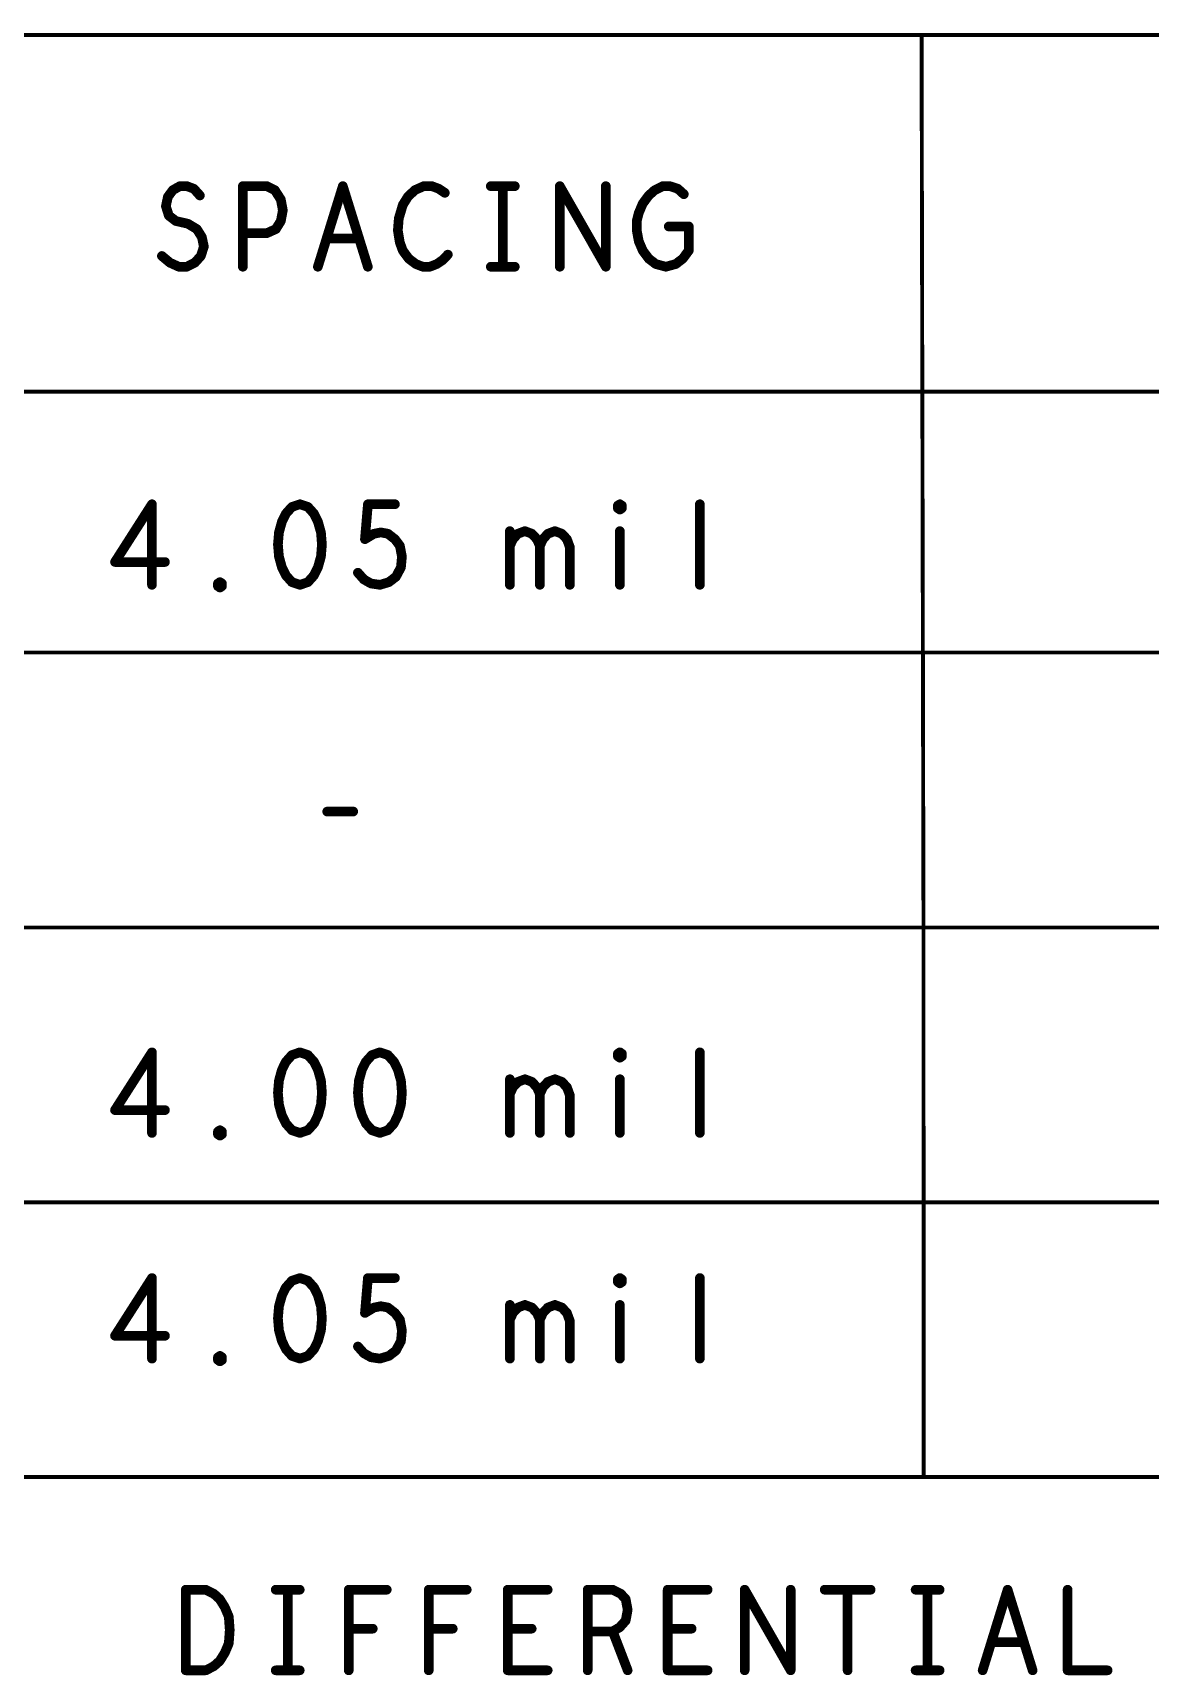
# Model space of a CAD drawing. Extents: x -14.2 to 19.9, y -5.2 to 16.9.
# Drawn here: x -8.513 to -6.781, y -1.246 to 1.301 of the extents above; entities that cross this region are included whole.
import ezdxf

# ---------------------------------------------------------------- set-up
doc = ezdxf.new("R2010")
doc.units = 0
doc.layers.get('0').update_dxf_attribs({"linetype": 'CONTINUOUS'})
doc.layers.add('FAB', color=2, linetype='CONTINUOUS')

# ---------------------------------------------------------------- blocks, each defined once
blk = doc.blocks.new('ROUND_1')
at = {"const_width": 0.003}
blk.add_lwpolyline([(-0.0015, 0, 1), (0.0015, 0, 1)], format="xyb", close=True, dxfattribs=at)
blk = doc.blocks.new('ROUND_105')
at = {"const_width": 0.0075}
blk.add_lwpolyline([(-0.00375, 0, 1), (0.00375, 0, 1)], format="xyb", close=True, dxfattribs=at)

msp = doc.modelspace()

# ---------------------------------------------------------------- linework, layer by layer
at = {"layer": 'FAB'}
for points, const_width in [([(-1.9898, 1.2977), (-12.4148, 1.2977)], 0.006), ([(-7.1349, 1.2981), (-7.1319, -0.0873)], 0.006), ([(-8.2956, 1.0572), (-8.2847, 1.0634)], 0.015), ([(-8.2847, 1.0634), (-8.2739, 1.0634)], 0.015), ([(-8.2739, 1.0634), (-8.263, 1.0593)], 0.015), ([(-8.1871, 0.9384), (-8.1871, 1.0634)], 0.015), ([(-8.1871, 1.0634), (-8.1499, 1.0634)], 0.015), ([(-8.1499, 1.0634), (-8.1375, 1.0572)], 0.015), ([(-8.0708, 0.9384), (-8.0321, 1.0634)], 0.015), ([(-8.0321, 1.0634), (-7.9933, 0.9384)], 0.015), ([(-7.9065, 1.0634), (-7.9205, 1.0572)], 0.015), ([(-7.8941, 1.0634), (-7.9065, 1.0634)], 0.015), ([(-7.8833, 1.0593), (-7.8941, 1.0634)], 0.015), ([(-7.8027, 1.0634), (-7.7655, 1.0634)], 0.015), ([(-7.7841, 1.0634), (-7.7841, 0.9384)], 0.015), ([(-7.6957, 0.9384), (-7.6957, 1.0634)], 0.015), ([(-7.6957, 1.0634), (-7.6244, 0.9384)], 0.015), ([(-7.6244, 0.9384), (-7.6244, 1.0634)], 0.015), ([(-7.5485, 1.0572), (-7.5361, 1.0634)], 0.015), ([(-7.5361, 1.0634), (-7.5252, 1.0634)], 0.015), ([(-7.5252, 1.0634), (-7.5128, 1.0593)], 0.015), ([(-8.3064, 1.0322), (-8.3033, 1.0468)], 0.015), ([(-8.3033, 1.0468), (-8.2956, 1.0572)], 0.015), ([(-8.263, 1.0593), (-8.2537, 1.0489)], 0.015), ([(-8.1375, 1.0572), (-8.1282, 1.0426)], 0.015), ([(-8.1282, 1.0426), (-8.1251, 1.0259)], 0.015), ([(-7.9313, 1.0468), (-7.9391, 1.0343)], 0.015), ([(-7.9205, 1.0572), (-7.9313, 1.0468)], 0.015), ([(-7.874, 1.053), (-7.8833, 1.0593)], 0.015), ([(-7.5671, 1.0364), (-7.5578, 1.0489)], 0.015), ([(-7.5578, 1.0489), (-7.5485, 1.0572)], 0.015), ([(-7.5128, 1.0593), (-7.5035, 1.0509)], 0.015), ([(-8.3018, 1.0176), (-8.3064, 1.0322)], 0.015), ([(-8.2909, 1.0093), (-8.3018, 1.0176)], 0.015), ([(-8.1251, 1.0259), (-8.1282, 1.0093)], 0.015), ([(-7.9453, 1.0134), (-7.9468, 0.9947)], 0.015), ([(-7.9391, 1.0343), (-7.9453, 1.0134)], 0.015), ([(-7.5764, 1.0093), (-7.5733, 1.0218)], 0.015), ([(-7.5733, 1.0218), (-7.5671, 1.0364)], 0.015), ([(-8.2723, 1.0051), (-8.2909, 1.0093)], 0.015), ([(-8.2584, 0.9968), (-8.2723, 1.0051)], 0.015), ([(-8.2506, 0.9843), (-8.2584, 0.9968)], 0.015), ([(-8.1499, 0.9905), (-8.1871, 0.9905)], 0.015), ([(-8.1359, 0.9968), (-8.1499, 0.9905)], 0.015), ([(-8.1282, 1.0093), (-8.1359, 0.9968)], 0.015), ([(-7.9468, 0.9947), (-7.9437, 0.9759)], 0.015), ([(-7.5764, 0.9947), (-7.5764, 1.0093)], 0.015), ([(-7.5733, 0.978), (-7.5764, 0.9947)], 0.015), ([(-7.5268, 1.0009), (-7.4958, 1.0009)], 0.015), ([(-7.4958, 1.0009), (-7.4958, 0.9634)], 0.015), ([(-8.2522, 0.9551), (-8.2475, 0.9697)], 0.015), ([(-8.2475, 0.9697), (-8.2506, 0.9843)], 0.015), ([(-8.0073, 0.9822), (-8.0569, 0.9822)], 0.015), ([(-7.9437, 0.9759), (-7.9391, 0.9634)], 0.015), ([(-7.9391, 0.9634), (-7.9298, 0.9509)], 0.015), ([(-7.5671, 0.9634), (-7.5733, 0.978)], 0.015), ([(-7.5578, 0.9509), (-7.5671, 0.9634)], 0.015), ([(-7.4958, 0.9634), (-7.5051, 0.9509)], 0.015), ([(-8.3126, 0.9551), (-8.3002, 0.9447)], 0.015), ([(-8.3002, 0.9447), (-8.2863, 0.9384)], 0.015), ([(-8.2863, 0.9384), (-8.2739, 0.9384)], 0.015), ([(-8.2739, 0.9384), (-8.2615, 0.9447)], 0.015), ([(-8.2615, 0.9447), (-8.2522, 0.9551)], 0.015), ([(-7.9298, 0.9509), (-7.9189, 0.9426)], 0.015), ([(-7.9189, 0.9426), (-7.9081, 0.9384)], 0.015), ([(-7.9081, 0.9384), (-7.8972, 0.9384)], 0.015), ([(-7.8972, 0.9384), (-7.8864, 0.9426)], 0.015), ([(-7.8864, 0.9426), (-7.8771, 0.9489)], 0.015), ([(-7.8771, 0.9489), (-7.8693, 0.9572)], 0.015), ([(-7.8027, 0.9384), (-7.7655, 0.9384)], 0.015), ([(-7.5469, 0.9426), (-7.5578, 0.9509)], 0.015), ([(-7.5314, 0.9384), (-7.5469, 0.9426)], 0.015), ([(-7.5159, 0.9426), (-7.5314, 0.9384)], 0.015), ([(-7.5051, 0.9509), (-7.5159, 0.9426)], 0.015), ([(-12.4116, 0.7448), (-1.9866, 0.7448)], 0.006), ([(-8.328, 0.5701), (-8.3853, 0.4805)], 0.015), ([(-8.328, 0.4451), (-8.328, 0.5701)], 0.015), ([(-8.1203, 0.5555), (-8.1265, 0.543)], 0.015), ([(-8.111, 0.5659), (-8.1203, 0.5555)], 0.015), ([(-8.0986, 0.5701), (-8.111, 0.5659)], 0.015), ([(-8.0862, 0.5659), (-8.0986, 0.5701)], 0.015), ([(-8.0769, 0.5555), (-8.0862, 0.5659)], 0.015), ([(-8.0707, 0.543), (-8.0769, 0.5555)], 0.015), ([(-7.9978, 0.5159), (-7.9932, 0.5701)], 0.015), ([(-7.9932, 0.5701), (-7.9513, 0.5701)], 0.015), ([(-7.6057, 0.568), (-7.6026, 0.5701)], 0.015), ([(-7.6057, 0.5639), (-7.6057, 0.568)], 0.015), ([(-7.6026, 0.5618), (-7.6057, 0.5639)], 0.015), ([(-7.6026, 0.5701), (-7.5995, 0.568)], 0.015), ([(-7.5995, 0.5639), (-7.6026, 0.5618)], 0.015), ([(-7.5995, 0.568), (-7.5995, 0.5639)], 0.015), ([(-7.4786, 0.4451), (-7.4786, 0.5701)], 0.015), ([(-8.1265, 0.543), (-8.1311, 0.5264)], 0.015), ([(-8.066, 0.5264), (-8.0707, 0.543)], 0.015), ([(-7.7731, 0.4451), (-7.7731, 0.5284)], 0.015), ([(-7.7607, 0.5243), (-7.7498, 0.5284)], 0.015), ([(-7.7498, 0.5284), (-7.739, 0.5243)], 0.015), ([(-7.7142, 0.5243), (-7.7033, 0.5284)], 0.015), ([(-7.7033, 0.5284), (-7.6925, 0.5243)], 0.015), ([(-7.6026, 0.5284), (-7.6026, 0.4451)], 0.015), ([(-8.1311, 0.5264), (-8.1327, 0.5076)], 0.015), ([(-8.1327, 0.5076), (-8.1311, 0.4889)], 0.015), ([(-8.0645, 0.5076), (-8.066, 0.5264)], 0.015), ([(-8.066, 0.4889), (-8.0645, 0.5076)], 0.015), ([(-7.9839, 0.5243), (-7.9978, 0.5159)], 0.015), ([(-7.973, 0.5264), (-7.9839, 0.5243)], 0.015), ([(-7.9622, 0.5243), (-7.973, 0.5264)], 0.015), ([(-7.9513, 0.5159), (-7.9622, 0.5243)], 0.015), ([(-7.9436, 0.5055), (-7.9513, 0.5159)], 0.015), ([(-7.9405, 0.4889), (-7.9436, 0.5055)], 0.015), ([(-7.7731, 0.5055), (-7.7684, 0.5159)], 0.015), ([(-7.7684, 0.5159), (-7.7607, 0.5243)], 0.015), ([(-7.739, 0.5243), (-7.7312, 0.5159)], 0.015), ([(-7.7312, 0.5159), (-7.7266, 0.5055)], 0.015), ([(-7.7266, 0.5055), (-7.7219, 0.5159)], 0.015), ([(-7.7266, 0.5055), (-7.7266, 0.4451)], 0.015), ([(-7.7219, 0.5159), (-7.7142, 0.5243)], 0.015), ([(-7.6925, 0.5243), (-7.6847, 0.5159)], 0.015), ([(-7.6847, 0.5159), (-7.6801, 0.5034)], 0.015), ([(-7.6801, 0.5034), (-7.6801, 0.4451)], 0.015), ([(-8.3853, 0.4805), (-8.3078, 0.4805)], 0.015), ([(-8.1311, 0.4889), (-8.1265, 0.4722)], 0.015), ([(-8.0707, 0.4722), (-8.066, 0.4889)], 0.015), ([(-7.942, 0.4722), (-7.9405, 0.4889)], 0.015), ([(-8.1265, 0.4722), (-8.1203, 0.4597)], 0.015), ([(-8.1203, 0.4597), (-8.111, 0.4493)], 0.015), ([(-8.0862, 0.4493), (-8.0769, 0.4597)], 0.015), ([(-8.0769, 0.4597), (-8.0707, 0.4722)], 0.015), ([(-8.0087, 0.4639), (-7.9994, 0.4534)], 0.015), ([(-7.9994, 0.4534), (-7.9885, 0.4472)], 0.015), ([(-7.9606, 0.4493), (-7.9498, 0.4576)], 0.015), ([(-7.9498, 0.4576), (-7.942, 0.4722)], 0.015), ([(-8.2257, 0.4472), (-8.2226, 0.4493)], 0.015), ([(-8.2257, 0.443), (-8.2257, 0.4472)], 0.015), ([(-8.2226, 0.4409), (-8.2257, 0.443)], 0.015), ([(-8.2226, 0.4493), (-8.2195, 0.4472)], 0.015), ([(-8.2195, 0.443), (-8.2226, 0.4409)], 0.015), ([(-8.2195, 0.4472), (-8.2195, 0.443)], 0.015), ([(-8.111, 0.4493), (-8.0986, 0.4451)], 0.015), ([(-8.0986, 0.4451), (-8.0862, 0.4493)], 0.015), ([(-7.9885, 0.4472), (-7.9746, 0.4451)], 0.015), ([(-7.9746, 0.4451), (-7.9606, 0.4493)], 0.015), ([(-12.4126, 0.3401), (-1.9876, 0.3401)], 0.006), ([(-8.0563, 0.0935), (-8.016, 0.0935)], 0.015), ([(-12.4174, -0.0864), (-1.9874, -0.0864)], 0.006), ([(-7.1319, -0.0873), (-7.1316, -0.9385)], 0.006), ([(-8.328, -0.2799), (-8.3853, -0.3695)], 0.015), ([(-8.328, -0.4049), (-8.328, -0.2799)], 0.015), ([(-8.111, -0.2841), (-8.1203, -0.2945)], 0.015), ([(-8.0986, -0.2799), (-8.111, -0.2841)], 0.015), ([(-8.0862, -0.2841), (-8.0986, -0.2799)], 0.015), ([(-8.0769, -0.2945), (-8.0862, -0.2841)], 0.015), ([(-7.987, -0.2841), (-7.9963, -0.2945)], 0.015), ([(-7.9746, -0.2799), (-7.987, -0.2841)], 0.015), ([(-7.9622, -0.2841), (-7.9746, -0.2799)], 0.015), ([(-7.9529, -0.2945), (-7.9622, -0.2841)], 0.015), ([(-7.6057, -0.282), (-7.6026, -0.2799)], 0.015), ([(-7.6057, -0.2861), (-7.6057, -0.282)], 0.015), ([(-7.6026, -0.2882), (-7.6057, -0.2861)], 0.015), ([(-7.6026, -0.2799), (-7.5995, -0.282)], 0.015), ([(-7.5995, -0.2861), (-7.6026, -0.2882)], 0.015), ([(-7.5995, -0.282), (-7.5995, -0.2861)], 0.015), ([(-7.4786, -0.4049), (-7.4786, -0.2799)], 0.015), ([(-8.1265, -0.307), (-8.1311, -0.3236)], 0.015), ([(-8.1203, -0.2945), (-8.1265, -0.307)], 0.015), ([(-8.0707, -0.307), (-8.0769, -0.2945)], 0.015), ([(-8.066, -0.3236), (-8.0707, -0.307)], 0.015), ([(-8.0025, -0.307), (-8.0071, -0.3236)], 0.015), ([(-7.9963, -0.2945), (-8.0025, -0.307)], 0.015), ([(-7.9467, -0.307), (-7.9529, -0.2945)], 0.015), ([(-7.942, -0.3236), (-7.9467, -0.307)], 0.015), ([(-8.1311, -0.3236), (-8.1327, -0.3424)], 0.015), ([(-8.0645, -0.3424), (-8.066, -0.3236)], 0.015), ([(-8.0071, -0.3236), (-8.0087, -0.3424)], 0.015), ([(-7.9405, -0.3424), (-7.942, -0.3236)], 0.015), ([(-7.7731, -0.4049), (-7.7731, -0.3216)], 0.015), ([(-7.7731, -0.3445), (-7.7684, -0.3341)], 0.015), ([(-7.7684, -0.3341), (-7.7607, -0.3257)], 0.015), ([(-7.7607, -0.3257), (-7.7498, -0.3216)], 0.015), ([(-7.7498, -0.3216), (-7.739, -0.3257)], 0.015), ([(-7.739, -0.3257), (-7.7312, -0.3341)], 0.015), ([(-7.7312, -0.3341), (-7.7266, -0.3445)], 0.015), ([(-7.7266, -0.3445), (-7.7219, -0.3341)], 0.015), ([(-7.7219, -0.3341), (-7.7142, -0.3257)], 0.015), ([(-7.7142, -0.3257), (-7.7033, -0.3216)], 0.015), ([(-7.7033, -0.3216), (-7.6925, -0.3257)], 0.015), ([(-7.6925, -0.3257), (-7.6847, -0.3341)], 0.015), ([(-7.6847, -0.3341), (-7.6801, -0.3466)], 0.015), ([(-7.6026, -0.3216), (-7.6026, -0.4049)], 0.015), ([(-8.1327, -0.3424), (-8.1311, -0.3611)], 0.015), ([(-8.1311, -0.3611), (-8.1265, -0.3778)], 0.015), ([(-8.0707, -0.3778), (-8.066, -0.3611)], 0.015), ([(-8.066, -0.3611), (-8.0645, -0.3424)], 0.015), ([(-8.0087, -0.3424), (-8.0071, -0.3611)], 0.015), ([(-8.0071, -0.3611), (-8.0025, -0.3778)], 0.015), ([(-7.9467, -0.3778), (-7.942, -0.3611)], 0.015), ([(-7.942, -0.3611), (-7.9405, -0.3424)], 0.015), ([(-7.7266, -0.3445), (-7.7266, -0.4049)], 0.015), ([(-7.6801, -0.3466), (-7.6801, -0.4049)], 0.015), ([(-8.3853, -0.3695), (-8.3078, -0.3695)], 0.015), ([(-8.1265, -0.3778), (-8.1203, -0.3903)], 0.015), ([(-8.0769, -0.3903), (-8.0707, -0.3778)], 0.015), ([(-8.0025, -0.3778), (-7.9963, -0.3903)], 0.015), ([(-7.9529, -0.3903), (-7.9467, -0.3778)], 0.015), ([(-8.2257, -0.4028), (-8.2226, -0.4007)], 0.015), ([(-8.2257, -0.407), (-8.2257, -0.4028)], 0.015), ([(-8.2226, -0.4091), (-8.2257, -0.407)], 0.015), ([(-8.2226, -0.4007), (-8.2195, -0.4028)], 0.015), ([(-8.2195, -0.407), (-8.2226, -0.4091)], 0.015), ([(-8.2195, -0.4028), (-8.2195, -0.407)], 0.015), ([(-8.1203, -0.3903), (-8.111, -0.4007)], 0.015), ([(-8.111, -0.4007), (-8.0986, -0.4049)], 0.015), ([(-8.0986, -0.4049), (-8.0862, -0.4007)], 0.015), ([(-8.0862, -0.4007), (-8.0769, -0.3903)], 0.015), ([(-7.9963, -0.3903), (-7.987, -0.4007)], 0.015), ([(-7.987, -0.4007), (-7.9746, -0.4049)], 0.015), ([(-7.9746, -0.4049), (-7.9622, -0.4007)], 0.015), ([(-7.9622, -0.4007), (-7.9529, -0.3903)], 0.015), ([(-12.4174, -0.5124), (-1.9924, -0.5124)], 0.006), ([(-8.328, -0.6299), (-8.3853, -0.7195)], 0.015), ([(-8.328, -0.7549), (-8.328, -0.6299)], 0.015), ([(-8.111, -0.6341), (-8.1203, -0.6445)], 0.015), ([(-8.0986, -0.6299), (-8.111, -0.6341)], 0.015), ([(-8.0862, -0.6341), (-8.0986, -0.6299)], 0.015), ([(-8.0769, -0.6445), (-8.0862, -0.6341)], 0.015), ([(-7.9978, -0.6841), (-7.9932, -0.6299)], 0.015), ([(-7.9932, -0.6299), (-7.9513, -0.6299)], 0.015), ([(-7.6057, -0.632), (-7.6026, -0.6299)], 0.015), ([(-7.6057, -0.6361), (-7.6057, -0.632)], 0.015), ([(-7.6026, -0.6382), (-7.6057, -0.6361)], 0.015), ([(-7.6026, -0.6299), (-7.5995, -0.632)], 0.015), ([(-7.5995, -0.6361), (-7.6026, -0.6382)], 0.015), ([(-7.5995, -0.632), (-7.5995, -0.6361)], 0.015), ([(-7.4786, -0.7549), (-7.4786, -0.6299)], 0.015), ([(-8.1265, -0.657), (-8.1311, -0.6736)], 0.015), ([(-8.1203, -0.6445), (-8.1265, -0.657)], 0.015), ([(-8.0707, -0.657), (-8.0769, -0.6445)], 0.015), ([(-8.066, -0.6736), (-8.0707, -0.657)], 0.015), ([(-8.1311, -0.6736), (-8.1327, -0.6924)], 0.015), ([(-8.1327, -0.6924), (-8.1311, -0.7111)], 0.015), ([(-8.0645, -0.6924), (-8.066, -0.6736)], 0.015), ([(-8.066, -0.7111), (-8.0645, -0.6924)], 0.015), ([(-7.9839, -0.6757), (-7.9978, -0.6841)], 0.015), ([(-7.973, -0.6736), (-7.9839, -0.6757)], 0.015), ([(-7.9622, -0.6757), (-7.973, -0.6736)], 0.015), ([(-7.9513, -0.6841), (-7.9622, -0.6757)], 0.015), ([(-7.9436, -0.6945), (-7.9513, -0.6841)], 0.015), ([(-7.9405, -0.7111), (-7.9436, -0.6945)], 0.015), ([(-7.7731, -0.7549), (-7.7731, -0.6716)], 0.015), ([(-7.7731, -0.6945), (-7.7684, -0.6841)], 0.015), ([(-7.7684, -0.6841), (-7.7607, -0.6757)], 0.015), ([(-7.7607, -0.6757), (-7.7498, -0.6716)], 0.015), ([(-7.7498, -0.6716), (-7.739, -0.6757)], 0.015), ([(-7.739, -0.6757), (-7.7312, -0.6841)], 0.015), ([(-7.7312, -0.6841), (-7.7266, -0.6945)], 0.015), ([(-7.7266, -0.6945), (-7.7219, -0.6841)], 0.015), ([(-7.7266, -0.6945), (-7.7266, -0.7549)], 0.015), ([(-7.7219, -0.6841), (-7.7142, -0.6757)], 0.015), ([(-7.7142, -0.6757), (-7.7033, -0.6716)], 0.015), ([(-7.7033, -0.6716), (-7.6925, -0.6757)], 0.015), ([(-7.6925, -0.6757), (-7.6847, -0.6841)], 0.015), ([(-7.6847, -0.6841), (-7.6801, -0.6966)], 0.015), ([(-7.6026, -0.6716), (-7.6026, -0.7549)], 0.015), ([(-8.3853, -0.7195), (-8.3078, -0.7195)], 0.015), ([(-8.1311, -0.7111), (-8.1265, -0.7278)], 0.015), ([(-8.0707, -0.7278), (-8.066, -0.7111)], 0.015), ([(-7.942, -0.7278), (-7.9405, -0.7111)], 0.015), ([(-7.6801, -0.6966), (-7.6801, -0.7549)], 0.015), ([(-8.1265, -0.7278), (-8.1203, -0.7403)], 0.015), ([(-8.1203, -0.7403), (-8.111, -0.7507)], 0.015), ([(-8.0862, -0.7507), (-8.0769, -0.7403)], 0.015), ([(-8.0769, -0.7403), (-8.0707, -0.7278)], 0.015), ([(-8.0087, -0.7361), (-7.9994, -0.7466)], 0.015), ([(-7.9606, -0.7507), (-7.9498, -0.7424)], 0.015), ([(-7.9498, -0.7424), (-7.942, -0.7278)], 0.015), ([(-8.2257, -0.7528), (-8.2226, -0.7507)], 0.015), ([(-8.2257, -0.757), (-8.2257, -0.7528)], 0.015), ([(-8.2226, -0.7591), (-8.2257, -0.757)], 0.015), ([(-8.2226, -0.7507), (-8.2195, -0.7528)], 0.015), ([(-8.2195, -0.757), (-8.2226, -0.7591)], 0.015), ([(-8.2195, -0.7528), (-8.2195, -0.757)], 0.015), ([(-8.111, -0.7507), (-8.0986, -0.7549)], 0.015), ([(-8.0986, -0.7549), (-8.0862, -0.7507)], 0.015), ([(-7.9994, -0.7466), (-7.9885, -0.7528)], 0.015), ([(-7.9885, -0.7528), (-7.9746, -0.7549)], 0.015), ([(-7.9746, -0.7549), (-7.9606, -0.7507)], 0.015), ([(-12.4144, -0.9384), (-1.9874, -0.9384)], 0.006), ([(-8.2756, -1.2383), (-8.2756, -1.1133)], 0.015), ([(-8.2756, -1.1133), (-8.2446, -1.1133)], 0.015), ([(-8.2446, -1.1133), (-8.2322, -1.1195)], 0.015), ([(-8.2322, -1.1195), (-8.2229, -1.1279)], 0.015), ([(-8.2229, -1.1279), (-8.2151, -1.1404)], 0.015), ([(-8.1361, -1.1133), (-8.0989, -1.1133)], 0.015), ([(-8.1175, -1.1133), (-8.1175, -1.2383)], 0.015), ([(-8.0229, -1.2383), (-8.0229, -1.1133)], 0.015), ([(-8.0229, -1.1133), (-7.964, -1.1133)], 0.015), ([(-7.8989, -1.2383), (-7.8989, -1.1133)], 0.015), ([(-7.8989, -1.1133), (-7.84, -1.1133)], 0.015), ([(-7.7765, -1.2383), (-7.7765, -1.1133)], 0.015), ([(-7.7765, -1.1133), (-7.7145, -1.1133)], 0.015), ([(-7.6525, -1.2383), (-7.6525, -1.1133)], 0.015), ([(-7.6525, -1.1133), (-7.6137, -1.1133)], 0.015), ([(-7.6137, -1.1133), (-7.6013, -1.1195)], 0.015), ([(-7.6013, -1.1195), (-7.5936, -1.1279)], 0.015), ([(-7.5936, -1.1279), (-7.5905, -1.1445)], 0.015), ([(-7.5285, -1.2383), (-7.5285, -1.1133)], 0.015), ([(-7.5285, -1.1133), (-7.4665, -1.1133)], 0.015), ([(-7.4091, -1.2383), (-7.4091, -1.1133)], 0.015), ([(-7.4091, -1.1133), (-7.3378, -1.2383)], 0.015), ([(-7.3378, -1.2383), (-7.3378, -1.1133)], 0.015), ([(-7.2851, -1.1133), (-7.2138, -1.1133)], 0.015), ([(-7.2495, -1.1133), (-7.2495, -1.2383)], 0.015), ([(-7.1441, -1.1133), (-7.1069, -1.1133)], 0.015), ([(-7.1255, -1.1133), (-7.1255, -1.2383)], 0.015), ([(-7.0402, -1.2383), (-7.0015, -1.1133)], 0.015), ([(-7.0015, -1.1133), (-6.9627, -1.2383)], 0.015), ([(-6.9085, -1.1133), (-6.9085, -1.2383)], 0.015), ([(-8.2151, -1.1404), (-8.2089, -1.1549)], 0.015), ([(-7.5905, -1.1445), (-7.5936, -1.1612)], 0.015), ([(-8.2089, -1.1549), (-8.2074, -1.1758)], 0.015), ([(-8.2074, -1.1758), (-8.2089, -1.1966)], 0.015), ([(-7.9857, -1.1737), (-8.0229, -1.1737)], 0.015), ([(-7.8617, -1.1737), (-7.8989, -1.1737)], 0.015), ([(-7.7393, -1.1737), (-7.7765, -1.1737)], 0.015), ([(-7.6137, -1.1779), (-7.6525, -1.1779)], 0.015), ([(-7.6029, -1.1716), (-7.6137, -1.1779)], 0.015), ([(-7.6137, -1.1779), (-7.5905, -1.2383)], 0.015), ([(-7.5936, -1.1612), (-7.6029, -1.1716)], 0.015), ([(-7.4913, -1.1737), (-7.5285, -1.1737)], 0.015), ([(-8.2089, -1.1966), (-8.2151, -1.2112)], 0.015), ([(-6.9767, -1.1945), (-7.0263, -1.1945)], 0.015), ([(-8.2229, -1.2237), (-8.2322, -1.232)], 0.015), ([(-8.2151, -1.2112), (-8.2229, -1.2237)], 0.015), ([(-8.2446, -1.2383), (-8.2756, -1.2383)], 0.015), ([(-8.2322, -1.232), (-8.2446, -1.2383)], 0.015), ([(-8.1361, -1.2383), (-8.0989, -1.2383)], 0.015), ([(-7.7145, -1.2383), (-7.7765, -1.2383)], 0.015), ([(-7.4665, -1.2383), (-7.5285, -1.2383)], 0.015), ([(-7.1441, -1.2383), (-7.1069, -1.2383)], 0.015), ([(-6.9085, -1.2383), (-6.8465, -1.2383)], 0.015)]:
    msp.add_lwpolyline(points, dxfattribs=dict(at, const_width=const_width))

# ---------------------------------------------------------------- block references
for name, p in [('ROUND_1', (-7.1349, 1.2981)), ('ROUND_105', (-8.2847, 1.0634)), ('ROUND_105', (-8.2847, 1.0634)), ('ROUND_105', (-8.2739, 1.0634)), ('ROUND_105', (-8.2739, 1.0634)), ('ROUND_105', (-8.1871, 1.0634)), ('ROUND_105', (-8.1871, 1.0634)), ('ROUND_105', (-8.1499, 1.0634)), ('ROUND_105', (-8.1499, 1.0634)), ('ROUND_105', (-8.0321, 1.0634)), ('ROUND_105', (-8.0321, 1.0634)), ('ROUND_105', (-7.9065, 1.0634)), ('ROUND_105', (-7.9065, 1.0634)), ('ROUND_105', (-7.8941, 1.0634)), ('ROUND_105', (-7.8941, 1.0634)), ('ROUND_105', (-7.8027, 1.0634)), ('ROUND_105', (-7.7841, 1.0634)), ('ROUND_105', (-7.7655, 1.0634)), ('ROUND_105', (-7.6957, 1.0634)), ('ROUND_105', (-7.6957, 1.0634)), ('ROUND_105', (-7.6244, 1.0634)), ('ROUND_105', (-7.5361, 1.0634)), ('ROUND_105', (-7.5361, 1.0634)), ('ROUND_105', (-7.5252, 1.0634)), ('ROUND_105', (-7.5252, 1.0634)), ('ROUND_105', (-8.3033, 1.0468)), ('ROUND_105', (-8.3033, 1.0468)), ('ROUND_105', (-8.2956, 1.0572)), ('ROUND_105', (-8.2956, 1.0572)), ('ROUND_105', (-8.263, 1.0593)), ('ROUND_105', (-8.263, 1.0593)), ('ROUND_105', (-8.2537, 1.0489)), ('ROUND_105', (-8.1375, 1.0572)), ('ROUND_105', (-8.1375, 1.0572)), ('ROUND_105', (-8.1282, 1.0426)), ('ROUND_105', (-8.1282, 1.0426)), ('ROUND_105', (-7.9313, 1.0468)), ('ROUND_105', (-7.9313, 1.0468)), ('ROUND_105', (-7.9205, 1.0572)), ('ROUND_105', (-7.9205, 1.0572)), ('ROUND_105', (-7.8833, 1.0593)), ('ROUND_105', (-7.8833, 1.0593)), ('ROUND_105', (-7.874, 1.053)), ('ROUND_105', (-7.5578, 1.0489)), ('ROUND_105', (-7.5578, 1.0489)), ('ROUND_105', (-7.5485, 1.0572)), ('ROUND_105', (-7.5485, 1.0572)), ('ROUND_105', (-7.5128, 1.0593)), ('ROUND_105', (-7.5128, 1.0593)), ('ROUND_105', (-7.5035, 1.0509)), ('ROUND_105', (-8.3064, 1.0322)), ('ROUND_105', (-8.3064, 1.0322)), ('ROUND_105', (-8.3018, 1.0176)), ('ROUND_105', (-8.3018, 1.0176)), ('ROUND_105', (-8.1251, 1.0259)), ('ROUND_105', (-8.1251, 1.0259)), ('ROUND_105', (-7.9453, 1.0134)), ('ROUND_105', (-7.9453, 1.0134)), ('ROUND_105', (-7.9391, 1.0343)), ('ROUND_105', (-7.9391, 1.0343)), ('ROUND_105', (-7.5733, 1.0218)), ('ROUND_105', (-7.5733, 1.0218)), ('ROUND_105', (-7.5671, 1.0364)), ('ROUND_105', (-7.5671, 1.0364)), ('ROUND_105', (-8.2909, 1.0093)), ('ROUND_105', (-8.2909, 1.0093)), ('ROUND_105', (-8.2723, 1.0051)), ('ROUND_105', (-8.2723, 1.0051)), ('ROUND_105', (-8.2584, 0.9968)), ('ROUND_105', (-8.2584, 0.9968)), ('ROUND_105', (-8.1871, 0.9905)), ('ROUND_105', (-8.1499, 0.9905)), ('ROUND_105', (-8.1499, 0.9905)), ('ROUND_105', (-8.1359, 0.9968)), ('ROUND_105', (-8.1359, 0.9968)), ('ROUND_105', (-8.1282, 1.0093)), ('ROUND_105', (-8.1282, 1.0093)), ('ROUND_105', (-7.9468, 0.9947)), ('ROUND_105', (-7.9468, 0.9947)), ('ROUND_105', (-7.5764, 1.0093)), ('ROUND_105', (-7.5764, 1.0093)), ('ROUND_105', (-7.5764, 0.9947)), ('ROUND_105', (-7.5764, 0.9947)), ('ROUND_105', (-7.5268, 1.0009)), ('ROUND_105', (-7.4958, 1.0009)), ('ROUND_105', (-7.4958, 1.0009)), ('ROUND_105', (-8.2506, 0.9843)), ('ROUND_105', (-8.2506, 0.9843)), ('ROUND_105', (-8.2475, 0.9697)), ('ROUND_105', (-8.2475, 0.9697)), ('ROUND_105', (-8.0569, 0.9822)), ('ROUND_105', (-8.0073, 0.9822)), ('ROUND_105', (-7.9437, 0.9759)), ('ROUND_105', (-7.9437, 0.9759)), ('ROUND_105', (-7.9391, 0.9634)), ('ROUND_105', (-7.9391, 0.9634)), ('ROUND_105', (-7.5733, 0.978)), ('ROUND_105', (-7.5733, 0.978)), ('ROUND_105', (-7.5671, 0.9634)), ('ROUND_105', (-7.5671, 0.9634)), ('ROUND_105', (-7.4958, 0.9634)), ('ROUND_105', (-7.4958, 0.9634)), ('ROUND_105', (-8.3126, 0.9551)), ('ROUND_105', (-8.3002, 0.9447)), ('ROUND_105', (-8.3002, 0.9447)), ('ROUND_105', (-8.2863, 0.9384)), ('ROUND_105', (-8.2863, 0.9384)), ('ROUND_105', (-8.2739, 0.9384)), ('ROUND_105', (-8.2739, 0.9384)), ('ROUND_105', (-8.2615, 0.9447)), ('ROUND_105', (-8.2615, 0.9447)), ('ROUND_105', (-8.2522, 0.9551)), ('ROUND_105', (-8.2522, 0.9551)), ('ROUND_105', (-8.1871, 0.9384)), ('ROUND_105', (-8.0708, 0.9384)), ('ROUND_105', (-7.9933, 0.9384)), ('ROUND_105', (-7.9298, 0.9509)), ('ROUND_105', (-7.9298, 0.9509)), ('ROUND_105', (-7.9189, 0.9426)), ('ROUND_105', (-7.9189, 0.9426)), ('ROUND_105', (-7.9081, 0.9384)), ('ROUND_105', (-7.9081, 0.9384)), ('ROUND_105', (-7.8972, 0.9384)), ('ROUND_105', (-7.8972, 0.9384)), ('ROUND_105', (-7.8864, 0.9426)), ('ROUND_105', (-7.8864, 0.9426)), ('ROUND_105', (-7.8771, 0.9489)), ('ROUND_105', (-7.8771, 0.9489)), ('ROUND_105', (-7.8693, 0.9572)), ('ROUND_105', (-7.8027, 0.9384)), ('ROUND_105', (-7.7841, 0.9384)), ('ROUND_105', (-7.7655, 0.9384)), ('ROUND_105', (-7.6957, 0.9384)), ('ROUND_105', (-7.6244, 0.9384)), ('ROUND_105', (-7.6244, 0.9384)), ('ROUND_105', (-7.5578, 0.9509)), ('ROUND_105', (-7.5578, 0.9509)), ('ROUND_105', (-7.5469, 0.9426)), ('ROUND_105', (-7.5469, 0.9426)), ('ROUND_105', (-7.5314, 0.9384)), ('ROUND_105', (-7.5314, 0.9384)), ('ROUND_105', (-7.5159, 0.9426)), ('ROUND_105', (-7.5159, 0.9426)), ('ROUND_105', (-7.5051, 0.9509)), ('ROUND_105', (-7.5051, 0.9509)), ('ROUND_105', (-8.328, 0.5701)), ('ROUND_105', (-8.328, 0.5701)), ('ROUND_105', (-8.1203, 0.5555)), ('ROUND_105', (-8.1203, 0.5555)), ('ROUND_105', (-8.111, 0.5659)), ('ROUND_105', (-8.111, 0.5659)), ('ROUND_105', (-8.0986, 0.5701)), ('ROUND_105', (-8.0986, 0.5701)), ('ROUND_105', (-8.0862, 0.5659)), ('ROUND_105', (-8.0862, 0.5659)), ('ROUND_105', (-8.0769, 0.5555)), ('ROUND_105', (-8.0769, 0.5555)), ('ROUND_105', (-7.9932, 0.5701)), ('ROUND_105', (-7.9932, 0.5701)), ('ROUND_105', (-7.9513, 0.5701)), ('ROUND_105', (-7.6057, 0.568)), ('ROUND_105', (-7.6057, 0.568)), ('ROUND_105', (-7.6057, 0.5639)), ('ROUND_105', (-7.6057, 0.5639)), ('ROUND_105', (-7.6026, 0.5701)), ('ROUND_105', (-7.6026, 0.5701)), ('ROUND_105', (-7.6026, 0.5618)), ('ROUND_105', (-7.6026, 0.5618)), ('ROUND_105', (-7.5995, 0.568)), ('ROUND_105', (-7.5995, 0.568)), ('ROUND_105', (-7.5995, 0.5639)), ('ROUND_105', (-7.5995, 0.5639)), ('ROUND_105', (-7.4786, 0.5701)), ('ROUND_105', (-8.1265, 0.543)), ('ROUND_105', (-8.1265, 0.543)), ('ROUND_105', (-8.0707, 0.543)), ('ROUND_105', (-8.0707, 0.543)), ('ROUND_105', (-7.7731, 0.5284)), ('ROUND_105', (-7.7498, 0.5284)), ('ROUND_105', (-7.7498, 0.5284)), ('ROUND_105', (-7.7033, 0.5284)), ('ROUND_105', (-7.7033, 0.5284)), ('ROUND_105', (-7.6026, 0.5284)), ('ROUND_105', (-8.1327, 0.5076)), ('ROUND_105', (-8.1327, 0.5076)), ('ROUND_105', (-8.1311, 0.5264)), ('ROUND_105', (-8.1311, 0.5264)), ('ROUND_105', (-8.066, 0.5264)), ('ROUND_105', (-8.066, 0.5264)), ('ROUND_105', (-8.0645, 0.5076)), ('ROUND_105', (-8.0645, 0.5076)), ('ROUND_105', (-7.9978, 0.5159)), ('ROUND_105', (-7.9978, 0.5159)), ('ROUND_105', (-7.9839, 0.5243)), ('ROUND_105', (-7.9839, 0.5243)), ('ROUND_105', (-7.973, 0.5264)), ('ROUND_105', (-7.973, 0.5264)), ('ROUND_105', (-7.9622, 0.5243)), ('ROUND_105', (-7.9622, 0.5243)), ('ROUND_105', (-7.9513, 0.5159)), ('ROUND_105', (-7.9513, 0.5159)), ('ROUND_105', (-7.9436, 0.5055)), ('ROUND_105', (-7.9436, 0.5055)), ('ROUND_105', (-7.7731, 0.5055)), ('ROUND_105', (-7.7684, 0.5159)), ('ROUND_105', (-7.7684, 0.5159)), ('ROUND_105', (-7.7607, 0.5243)), ('ROUND_105', (-7.7607, 0.5243)), ('ROUND_105', (-7.739, 0.5243)), ('ROUND_105', (-7.739, 0.5243)), ('ROUND_105', (-7.7312, 0.5159)), ('ROUND_105', (-7.7312, 0.5159)), ('ROUND_105', (-7.7266, 0.5055)), ('ROUND_105', (-7.7266, 0.5055)), ('ROUND_105', (-7.7266, 0.5055)), ('ROUND_105', (-7.7219, 0.5159)), ('ROUND_105', (-7.7219, 0.5159)), ('ROUND_105', (-7.7142, 0.5243)), ('ROUND_105', (-7.7142, 0.5243)), ('ROUND_105', (-7.6925, 0.5243)), ('ROUND_105', (-7.6925, 0.5243)), ('ROUND_105', (-7.6847, 0.5159)), ('ROUND_105', (-7.6847, 0.5159)), ('ROUND_105', (-7.6801, 0.5034)), ('ROUND_105', (-7.6801, 0.5034)), ('ROUND_105', (-8.3853, 0.4805)), ('ROUND_105', (-8.3853, 0.4805)), ('ROUND_105', (-8.3078, 0.4805)), ('ROUND_105', (-8.1311, 0.4889)), ('ROUND_105', (-8.1311, 0.4889)), ('ROUND_105', (-8.066, 0.4889)), ('ROUND_105', (-8.066, 0.4889)), ('ROUND_105', (-7.9405, 0.4889)), ('ROUND_105', (-7.9405, 0.4889)), ('ROUND_105', (-8.1265, 0.4722)), ('ROUND_105', (-8.1265, 0.4722)), ('ROUND_105', (-8.1203, 0.4597)), ('ROUND_105', (-8.1203, 0.4597)), ('ROUND_105', (-8.0769, 0.4597)), ('ROUND_105', (-8.0769, 0.4597)), ('ROUND_105', (-8.0707, 0.4722)), ('ROUND_105', (-8.0707, 0.4722)), ('ROUND_105', (-8.0087, 0.4639)), ('ROUND_105', (-7.9994, 0.4534)), ('ROUND_105', (-7.9994, 0.4534)), ('ROUND_105', (-7.9498, 0.4576)), ('ROUND_105', (-7.9498, 0.4576)), ('ROUND_105', (-7.942, 0.4722)), ('ROUND_105', (-7.942, 0.4722)), ('ROUND_105', (-8.328, 0.4451)), ('ROUND_105', (-8.2257, 0.4472)), ('ROUND_105', (-8.2257, 0.4472)), ('ROUND_105', (-8.2257, 0.443)), ('ROUND_105', (-8.2257, 0.443)), ('ROUND_105', (-8.2226, 0.4493)), ('ROUND_105', (-8.2226, 0.4493)), ('ROUND_105', (-8.2226, 0.4409)), ('ROUND_105', (-8.2226, 0.4409)), ('ROUND_105', (-8.2195, 0.4472)), ('ROUND_105', (-8.2195, 0.4472)), ('ROUND_105', (-8.2195, 0.443)), ('ROUND_105', (-8.2195, 0.443)), ('ROUND_105', (-8.111, 0.4493)), ('ROUND_105', (-8.111, 0.4493)), ('ROUND_105', (-8.0986, 0.4451)), ('ROUND_105', (-8.0986, 0.4451)), ('ROUND_105', (-8.0862, 0.4493)), ('ROUND_105', (-8.0862, 0.4493)), ('ROUND_105', (-7.9885, 0.4472)), ('ROUND_105', (-7.9885, 0.4472)), ('ROUND_105', (-7.9746, 0.4451)), ('ROUND_105', (-7.9746, 0.4451)), ('ROUND_105', (-7.9606, 0.4493)), ('ROUND_105', (-7.9606, 0.4493)), ('ROUND_105', (-7.7731, 0.4451)), ('ROUND_105', (-7.7266, 0.4451)), ('ROUND_105', (-7.6801, 0.4451)), ('ROUND_105', (-7.6026, 0.4451)), ('ROUND_105', (-7.4786, 0.4451)), ('ROUND_105', (-8.0563, 0.0935)), ('ROUND_105', (-8.016, 0.0935)), ('ROUND_1', (-7.1319, -0.0873)), ('ROUND_1', (-7.1319, -0.0873)), ('ROUND_105', (-8.328, -0.2799)), ('ROUND_105', (-8.328, -0.2799)), ('ROUND_105', (-8.111, -0.2841)), ('ROUND_105', (-8.111, -0.2841)), ('ROUND_105', (-8.0986, -0.2799)), ('ROUND_105', (-8.0986, -0.2799)), ('ROUND_105', (-8.0862, -0.2841)), ('ROUND_105', (-8.0862, -0.2841)), ('ROUND_105', (-7.987, -0.2841)), ('ROUND_105', (-7.987, -0.2841)), ('ROUND_105', (-7.9746, -0.2799)), ('ROUND_105', (-7.9746, -0.2799)), ('ROUND_105', (-7.9622, -0.2841)), ('ROUND_105', (-7.9622, -0.2841)), ('ROUND_105', (-7.6057, -0.282)), ('ROUND_105', (-7.6057, -0.282)), ('ROUND_105', (-7.6057, -0.2861)), ('ROUND_105', (-7.6057, -0.2861)), ('ROUND_105', (-7.6026, -0.2799)), ('ROUND_105', (-7.6026, -0.2799)), ('ROUND_105', (-7.5995, -0.282)), ('ROUND_105', (-7.5995, -0.282)), ('ROUND_105', (-7.5995, -0.2861)), ('ROUND_105', (-7.5995, -0.2861)), ('ROUND_105', (-7.4786, -0.2799)), ('ROUND_105', (-8.1265, -0.307)), ('ROUND_105', (-8.1265, -0.307)), ('ROUND_105', (-8.1203, -0.2945)), ('ROUND_105', (-8.1203, -0.2945)), ('ROUND_105', (-8.0769, -0.2945)), ('ROUND_105', (-8.0769, -0.2945)), ('ROUND_105', (-8.0707, -0.307)), ('ROUND_105', (-8.0707, -0.307)), ('ROUND_105', (-8.0025, -0.307)), ('ROUND_105', (-8.0025, -0.307)), ('ROUND_105', (-7.9963, -0.2945)), ('ROUND_105', (-7.9963, -0.2945)), ('ROUND_105', (-7.9529, -0.2945)), ('ROUND_105', (-7.9529, -0.2945)), ('ROUND_105', (-7.9467, -0.307)), ('ROUND_105', (-7.9467, -0.307)), ('ROUND_105', (-7.6026, -0.2882)), ('ROUND_105', (-7.6026, -0.2882)), ('ROUND_105', (-8.1311, -0.3236)), ('ROUND_105', (-8.1311, -0.3236)), ('ROUND_105', (-8.066, -0.3236)), ('ROUND_105', (-8.066, -0.3236)), ('ROUND_105', (-8.0071, -0.3236)), ('ROUND_105', (-8.0071, -0.3236)), ('ROUND_105', (-7.942, -0.3236)), ('ROUND_105', (-7.942, -0.3236)), ('ROUND_105', (-7.7731, -0.3216)), ('ROUND_105', (-7.7684, -0.3341)), ('ROUND_105', (-7.7684, -0.3341)), ('ROUND_105', (-7.7607, -0.3257)), ('ROUND_105', (-7.7607, -0.3257)), ('ROUND_105', (-7.7498, -0.3216)), ('ROUND_105', (-7.7498, -0.3216)), ('ROUND_105', (-7.739, -0.3257)), ('ROUND_105', (-7.739, -0.3257)), ('ROUND_105', (-7.7312, -0.3341)), ('ROUND_105', (-7.7312, -0.3341)), ('ROUND_105', (-7.7219, -0.3341)), ('ROUND_105', (-7.7219, -0.3341)), ('ROUND_105', (-7.7142, -0.3257)), ('ROUND_105', (-7.7142, -0.3257)), ('ROUND_105', (-7.7033, -0.3216)), ('ROUND_105', (-7.7033, -0.3216)), ('ROUND_105', (-7.6925, -0.3257)), ('ROUND_105', (-7.6925, -0.3257)), ('ROUND_105', (-7.6847, -0.3341)), ('ROUND_105', (-7.6847, -0.3341)), ('ROUND_105', (-7.6026, -0.3216)), ('ROUND_105', (-8.1327, -0.3424)), ('ROUND_105', (-8.1327, -0.3424)), ('ROUND_105', (-8.1311, -0.3611)), ('ROUND_105', (-8.1311, -0.3611)), ('ROUND_105', (-8.066, -0.3611)), ('ROUND_105', (-8.066, -0.3611)), ('ROUND_105', (-8.0645, -0.3424)), ('ROUND_105', (-8.0645, -0.3424)), ('ROUND_105', (-8.0087, -0.3424)), ('ROUND_105', (-8.0087, -0.3424)), ('ROUND_105', (-8.0071, -0.3611)), ('ROUND_105', (-8.0071, -0.3611)), ('ROUND_105', (-7.942, -0.3611)), ('ROUND_105', (-7.942, -0.3611)), ('ROUND_105', (-7.9405, -0.3424)), ('ROUND_105', (-7.9405, -0.3424)), ('ROUND_105', (-7.7731, -0.3445)), ('ROUND_105', (-7.7266, -0.3445)), ('ROUND_105', (-7.7266, -0.3445)), ('ROUND_105', (-7.7266, -0.3445)), ('ROUND_105', (-7.6801, -0.3466)), ('ROUND_105', (-7.6801, -0.3466)), ('ROUND_105', (-8.3853, -0.3695)), ('ROUND_105', (-8.3853, -0.3695)), ('ROUND_105', (-8.3078, -0.3695)), ('ROUND_105', (-8.1265, -0.3778)), ('ROUND_105', (-8.1265, -0.3778)), ('ROUND_105', (-8.0707, -0.3778)), ('ROUND_105', (-8.0707, -0.3778)), ('ROUND_105', (-8.0025, -0.3778)), ('ROUND_105', (-8.0025, -0.3778)), ('ROUND_105', (-7.9467, -0.3778)), ('ROUND_105', (-7.9467, -0.3778)), ('ROUND_105', (-8.328, -0.4049)), ('ROUND_105', (-8.2257, -0.4028)), ('ROUND_105', (-8.2257, -0.4028)), ('ROUND_105', (-8.2257, -0.407)), ('ROUND_105', (-8.2257, -0.407)), ('ROUND_105', (-8.2226, -0.4007)), ('ROUND_105', (-8.2226, -0.4007)), ('ROUND_105', (-8.2226, -0.4091)), ('ROUND_105', (-8.2226, -0.4091)), ('ROUND_105', (-8.2195, -0.4028)), ('ROUND_105', (-8.2195, -0.4028)), ('ROUND_105', (-8.2195, -0.407)), ('ROUND_105', (-8.2195, -0.407)), ('ROUND_105', (-8.1203, -0.3903)), ('ROUND_105', (-8.1203, -0.3903)), ('ROUND_105', (-8.111, -0.4007)), ('ROUND_105', (-8.111, -0.4007)), ('ROUND_105', (-8.0986, -0.4049)), ('ROUND_105', (-8.0986, -0.4049)), ('ROUND_105', (-8.0862, -0.4007)), ('ROUND_105', (-8.0862, -0.4007)), ('ROUND_105', (-8.0769, -0.3903)), ('ROUND_105', (-8.0769, -0.3903)), ('ROUND_105', (-7.9963, -0.3903)), ('ROUND_105', (-7.9963, -0.3903)), ('ROUND_105', (-7.987, -0.4007)), ('ROUND_105', (-7.987, -0.4007)), ('ROUND_105', (-7.9746, -0.4049)), ('ROUND_105', (-7.9746, -0.4049)), ('ROUND_105', (-7.9622, -0.4007)), ('ROUND_105', (-7.9622, -0.4007)), ('ROUND_105', (-7.9529, -0.3903)), ('ROUND_105', (-7.9529, -0.3903)), ('ROUND_105', (-7.7731, -0.4049)), ('ROUND_105', (-7.7266, -0.4049)), ('ROUND_105', (-7.6801, -0.4049)), ('ROUND_105', (-7.6026, -0.4049)), ('ROUND_105', (-7.4786, -0.4049)), ('ROUND_105', (-8.328, -0.6299)), ('ROUND_105', (-8.328, -0.6299)), ('ROUND_105', (-8.111, -0.6341)), ('ROUND_105', (-8.111, -0.6341)), ('ROUND_105', (-8.0986, -0.6299)), ('ROUND_105', (-8.0986, -0.6299)), ('ROUND_105', (-8.0862, -0.6341)), ('ROUND_105', (-8.0862, -0.6341)), ('ROUND_105', (-7.9932, -0.6299)), ('ROUND_105', (-7.9932, -0.6299)), ('ROUND_105', (-7.9513, -0.6299)), ('ROUND_105', (-7.6057, -0.632)), ('ROUND_105', (-7.6057, -0.632)), ('ROUND_105', (-7.6057, -0.6361)), ('ROUND_105', (-7.6057, -0.6361)), ('ROUND_105', (-7.6026, -0.6299)), ('ROUND_105', (-7.6026, -0.6299)), ('ROUND_105', (-7.6026, -0.6382)), ('ROUND_105', (-7.6026, -0.6382)), ('ROUND_105', (-7.5995, -0.632)), ('ROUND_105', (-7.5995, -0.632)), ('ROUND_105', (-7.5995, -0.6361)), ('ROUND_105', (-7.5995, -0.6361)), ('ROUND_105', (-7.4786, -0.6299)), ('ROUND_105', (-8.1265, -0.657)), ('ROUND_105', (-8.1265, -0.657)), ('ROUND_105', (-8.1203, -0.6445)), ('ROUND_105', (-8.1203, -0.6445)), ('ROUND_105', (-8.0769, -0.6445)), ('ROUND_105', (-8.0769, -0.6445)), ('ROUND_105', (-8.0707, -0.657)), ('ROUND_105', (-8.0707, -0.657)), ('ROUND_105', (-8.1327, -0.6924)), ('ROUND_105', (-8.1327, -0.6924)), ('ROUND_105', (-8.1311, -0.6736)), ('ROUND_105', (-8.1311, -0.6736)), ('ROUND_105', (-8.066, -0.6736)), ('ROUND_105', (-8.066, -0.6736)), ('ROUND_105', (-8.0645, -0.6924)), ('ROUND_105', (-8.0645, -0.6924)), ('ROUND_105', (-7.9978, -0.6841)), ('ROUND_105', (-7.9978, -0.6841)), ('ROUND_105', (-7.9839, -0.6757)), ('ROUND_105', (-7.9839, -0.6757)), ('ROUND_105', (-7.973, -0.6736)), ('ROUND_105', (-7.973, -0.6736)), ('ROUND_105', (-7.9622, -0.6757)), ('ROUND_105', (-7.9622, -0.6757)), ('ROUND_105', (-7.9513, -0.6841)), ('ROUND_105', (-7.9513, -0.6841)), ('ROUND_105', (-7.9436, -0.6945)), ('ROUND_105', (-7.9436, -0.6945)), ('ROUND_105', (-7.7731, -0.6716)), ('ROUND_105', (-7.7731, -0.6945)), ('ROUND_105', (-7.7684, -0.6841)), ('ROUND_105', (-7.7684, -0.6841)), ('ROUND_105', (-7.7607, -0.6757)), ('ROUND_105', (-7.7607, -0.6757)), ('ROUND_105', (-7.7498, -0.6716)), ('ROUND_105', (-7.7498, -0.6716)), ('ROUND_105', (-7.739, -0.6757)), ('ROUND_105', (-7.739, -0.6757)), ('ROUND_105', (-7.7312, -0.6841)), ('ROUND_105', (-7.7312, -0.6841)), ('ROUND_105', (-7.7266, -0.6945)), ('ROUND_105', (-7.7266, -0.6945)), ('ROUND_105', (-7.7266, -0.6945)), ('ROUND_105', (-7.7219, -0.6841)), ('ROUND_105', (-7.7219, -0.6841)), ('ROUND_105', (-7.7142, -0.6757)), ('ROUND_105', (-7.7142, -0.6757)), ('ROUND_105', (-7.7033, -0.6716)), ('ROUND_105', (-7.7033, -0.6716)), ('ROUND_105', (-7.6925, -0.6757)), ('ROUND_105', (-7.6925, -0.6757)), ('ROUND_105', (-7.6847, -0.6841)), ('ROUND_105', (-7.6847, -0.6841)), ('ROUND_105', (-7.6026, -0.6716)), ('ROUND_105', (-8.3853, -0.7195)), ('ROUND_105', (-8.3853, -0.7195)), ('ROUND_105', (-8.3078, -0.7195)), ('ROUND_105', (-8.1311, -0.7111)), ('ROUND_105', (-8.1311, -0.7111)), ('ROUND_105', (-8.066, -0.7111)), ('ROUND_105', (-8.066, -0.7111)), ('ROUND_105', (-7.9405, -0.7111)), ('ROUND_105', (-7.9405, -0.7111)), ('ROUND_105', (-7.6801, -0.6966)), ('ROUND_105', (-7.6801, -0.6966)), ('ROUND_105', (-8.1265, -0.7278)), ('ROUND_105', (-8.1265, -0.7278)), ('ROUND_105', (-8.1203, -0.7403)), ('ROUND_105', (-8.1203, -0.7403)), ('ROUND_105', (-8.0769, -0.7403)), ('ROUND_105', (-8.0769, -0.7403)), ('ROUND_105', (-8.0707, -0.7278)), ('ROUND_105', (-8.0707, -0.7278)), ('ROUND_105', (-8.0087, -0.7361)), ('ROUND_105', (-7.9498, -0.7424)), ('ROUND_105', (-7.9498, -0.7424)), ('ROUND_105', (-7.942, -0.7278)), ('ROUND_105', (-7.942, -0.7278)), ('ROUND_105', (-8.328, -0.7549)), ('ROUND_105', (-8.2257, -0.7528)), ('ROUND_105', (-8.2257, -0.7528)), ('ROUND_105', (-8.2257, -0.757)), ('ROUND_105', (-8.2257, -0.757)), ('ROUND_105', (-8.2226, -0.7507)), ('ROUND_105', (-8.2226, -0.7507)), ('ROUND_105', (-8.2226, -0.7591)), ('ROUND_105', (-8.2226, -0.7591)), ('ROUND_105', (-8.2195, -0.7528)), ('ROUND_105', (-8.2195, -0.7528)), ('ROUND_105', (-8.2195, -0.757)), ('ROUND_105', (-8.2195, -0.757)), ('ROUND_105', (-8.111, -0.7507)), ('ROUND_105', (-8.111, -0.7507)), ('ROUND_105', (-8.0986, -0.7549)), ('ROUND_105', (-8.0986, -0.7549)), ('ROUND_105', (-8.0862, -0.7507)), ('ROUND_105', (-8.0862, -0.7507)), ('ROUND_105', (-7.9994, -0.7466)), ('ROUND_105', (-7.9994, -0.7466)), ('ROUND_105', (-7.9885, -0.7528)), ('ROUND_105', (-7.9885, -0.7528)), ('ROUND_105', (-7.9746, -0.7549)), ('ROUND_105', (-7.9746, -0.7549)), ('ROUND_105', (-7.9606, -0.7507)), ('ROUND_105', (-7.9606, -0.7507)), ('ROUND_105', (-7.7731, -0.7549)), ('ROUND_105', (-7.7266, -0.7549)), ('ROUND_105', (-7.6801, -0.7549)), ('ROUND_105', (-7.6026, -0.7549)), ('ROUND_105', (-7.4786, -0.7549)), ('ROUND_1', (-7.1316, -0.9385)), ('ROUND_105', (-8.2756, -1.1133)), ('ROUND_105', (-8.2756, -1.1133)), ('ROUND_105', (-8.2446, -1.1133)), ('ROUND_105', (-8.2446, -1.1133)), ('ROUND_105', (-8.2322, -1.1195)), ('ROUND_105', (-8.2322, -1.1195)), ('ROUND_105', (-8.2229, -1.1279)), ('ROUND_105', (-8.2229, -1.1279)), ('ROUND_105', (-8.1361, -1.1133)), ('ROUND_105', (-8.1175, -1.1133)), ('ROUND_105', (-8.0989, -1.1133)), ('ROUND_105', (-8.0229, -1.1133)), ('ROUND_105', (-8.0229, -1.1133)), ('ROUND_105', (-7.964, -1.1133)), ('ROUND_105', (-7.8989, -1.1133)), ('ROUND_105', (-7.8989, -1.1133)), ('ROUND_105', (-7.84, -1.1133)), ('ROUND_105', (-7.7765, -1.1133)), ('ROUND_105', (-7.7765, -1.1133)), ('ROUND_105', (-7.7145, -1.1133)), ('ROUND_105', (-7.6525, -1.1133)), ('ROUND_105', (-7.6525, -1.1133)), ('ROUND_105', (-7.6137, -1.1133)), ('ROUND_105', (-7.6137, -1.1133)), ('ROUND_105', (-7.6013, -1.1195)), ('ROUND_105', (-7.6013, -1.1195)), ('ROUND_105', (-7.5936, -1.1279)), ('ROUND_105', (-7.5936, -1.1279)), ('ROUND_105', (-7.5285, -1.1133)), ('ROUND_105', (-7.5285, -1.1133)), ('ROUND_105', (-7.4665, -1.1133)), ('ROUND_105', (-7.4091, -1.1133)), ('ROUND_105', (-7.4091, -1.1133)), ('ROUND_105', (-7.3378, -1.1133)), ('ROUND_105', (-7.2851, -1.1133)), ('ROUND_105', (-7.2495, -1.1133)), ('ROUND_105', (-7.2138, -1.1133)), ('ROUND_105', (-7.1441, -1.1133)), ('ROUND_105', (-7.1255, -1.1133)), ('ROUND_105', (-7.1069, -1.1133)), ('ROUND_105', (-7.0015, -1.1133)), ('ROUND_105', (-7.0015, -1.1133)), ('ROUND_105', (-6.9085, -1.1133)), ('ROUND_105', (-8.2151, -1.1404)), ('ROUND_105', (-8.2151, -1.1404)), ('ROUND_105', (-7.5905, -1.1445)), ('ROUND_105', (-7.5905, -1.1445)), ('ROUND_105', (-8.2089, -1.1549)), ('ROUND_105', (-8.2089, -1.1549)), ('ROUND_105', (-8.2074, -1.1758)), ('ROUND_105', (-8.2074, -1.1758)), ('ROUND_105', (-8.0229, -1.1737)), ('ROUND_105', (-7.9857, -1.1737)), ('ROUND_105', (-7.8989, -1.1737)), ('ROUND_105', (-7.8617, -1.1737)), ('ROUND_105', (-7.7765, -1.1737)), ('ROUND_105', (-7.7393, -1.1737)), ('ROUND_105', (-7.6525, -1.1779)), ('ROUND_105', (-7.6137, -1.1779)), ('ROUND_105', (-7.6137, -1.1779)), ('ROUND_105', (-7.6137, -1.1779)), ('ROUND_105', (-7.6029, -1.1716)), ('ROUND_105', (-7.6029, -1.1716)), ('ROUND_105', (-7.5936, -1.1612)), ('ROUND_105', (-7.5936, -1.1612)), ('ROUND_105', (-7.5285, -1.1737)), ('ROUND_105', (-7.4913, -1.1737)), ('ROUND_105', (-8.2089, -1.1966)), ('ROUND_105', (-8.2089, -1.1966)), ('ROUND_105', (-7.0263, -1.1945)), ('ROUND_105', (-6.9767, -1.1945)), ('ROUND_105', (-8.2229, -1.2237)), ('ROUND_105', (-8.2229, -1.2237)), ('ROUND_105', (-8.2151, -1.2112)), ('ROUND_105', (-8.2151, -1.2112)), ('ROUND_105', (-8.2756, -1.2383)), ('ROUND_105', (-8.2756, -1.2383)), ('ROUND_105', (-8.2446, -1.2383)), ('ROUND_105', (-8.2446, -1.2383)), ('ROUND_105', (-8.2322, -1.232)), ('ROUND_105', (-8.2322, -1.232)), ('ROUND_105', (-8.1361, -1.2383)), ('ROUND_105', (-8.1175, -1.2383)), ('ROUND_105', (-8.0989, -1.2383)), ('ROUND_105', (-8.0229, -1.2383)), ('ROUND_105', (-7.8989, -1.2383)), ('ROUND_105', (-7.7765, -1.2383)), ('ROUND_105', (-7.7765, -1.2383)), ('ROUND_105', (-7.7145, -1.2383)), ('ROUND_105', (-7.6525, -1.2383)), ('ROUND_105', (-7.5905, -1.2383)), ('ROUND_105', (-7.5285, -1.2383)), ('ROUND_105', (-7.5285, -1.2383)), ('ROUND_105', (-7.4665, -1.2383)), ('ROUND_105', (-7.4091, -1.2383)), ('ROUND_105', (-7.3378, -1.2383)), ('ROUND_105', (-7.3378, -1.2383)), ('ROUND_105', (-7.2495, -1.2383)), ('ROUND_105', (-7.1441, -1.2383)), ('ROUND_105', (-7.1255, -1.2383)), ('ROUND_105', (-7.1069, -1.2383)), ('ROUND_105', (-7.0402, -1.2383)), ('ROUND_105', (-6.9627, -1.2383)), ('ROUND_105', (-6.9085, -1.2383)), ('ROUND_105', (-6.9085, -1.2383)), ('ROUND_105', (-6.8465, -1.2383))]:
    msp.add_blockref(name, p, dxfattribs=at)

doc.saveas('drawing.dxf')
